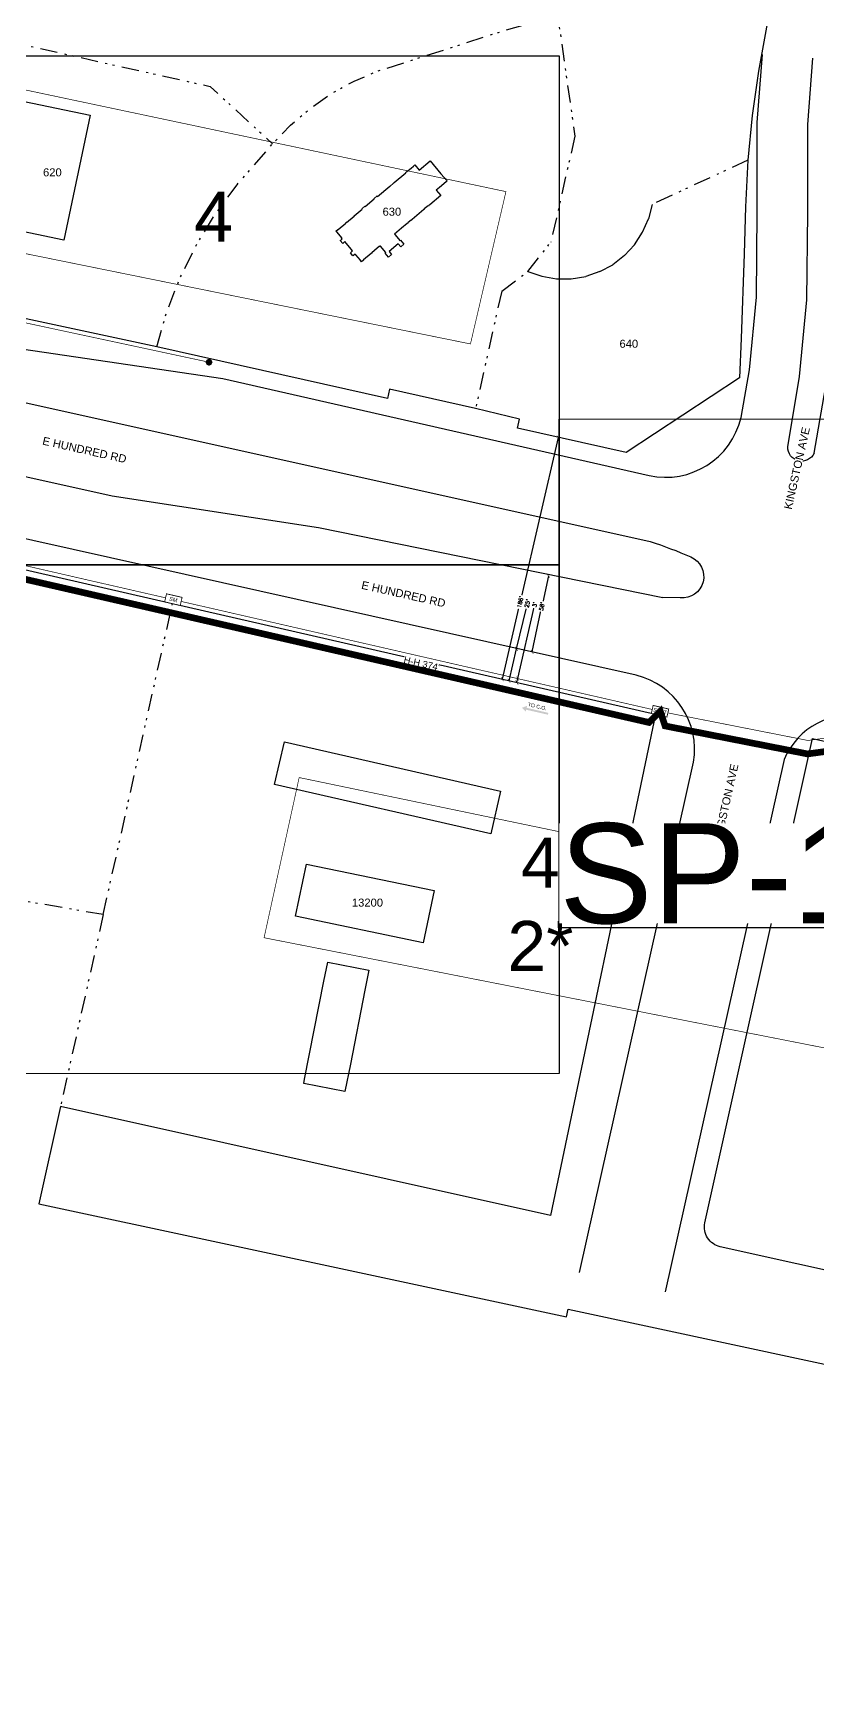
# Model space of a CAD drawing. Extents: x 11808739 to 11823423, y 3647988 to 3656247.
# Drawn here: x 11818677 to 11819265, y 3650832 to 3652067 of the extents above; entities that cross this region are included whole.
import ezdxf
from ezdxf.enums import TextEntityAlignment as Align
from ezdxf.lldxf.tags import DXFTag

# ---------------------------------------------------------------- set-up
doc = ezdxf.new("R2010")
doc.units = 0
doc.header["$MEASUREMENT"] = 0
doc.header["$XCLIPFRAME"] = 2
doc.set_wipeout_variables(frame=1)
doc.linetypes.add('PROPERTY', pattern=[31.302502, 12.967109, -5.580706, 1.571985, -4.030017, 1.571985, -5.5807])
doc.layers.get('DefPoints').update_dxf_attribs({"color": 1, "lineweight": 0})
doc.layers.add('1X4 Terminal Boundary', color=7, linetype='Continuous', lineweight=20, true_color=0x00853c)
for name, color, linetype in [('48 FOC', 30, '48'), ('ADDRESSES', 252, 'Continuous'), ('E_BUILDING', 8, 'Continuous'), ('E_CURB', 8, 'EOP'), ('E_ROW', 8, 'ROW'), ('P_CONDUIT', 1, 'CONDUIT'), ('PROPOSED_DIREC_BORE', 7, 'DIRECTBORE'), ('Road Names', 7, 'Continuous'), ('ROAD_DIMENSIONS', 7, 'Continuous'), ('TO C.O.', 7, 'Continuous'), ('VICINITY FOC', 104, 'Continuous')]:
    doc.layers.add(name, color=color, linetype=linetype)
doc.layers.add('E_PROPERTY LINE', color=8, linetype='PROPERTY', transparency=0.3)
doc.layers.add('EXISTING TELCO HANDHOLE', color=7, linetype='Continuous', true_color=0xcc5500)
doc.layers.add('NEW FIBER LOOP', color=7, linetype='Continuous', true_color=0x538135)
for name, color, linetype, lineweight in [('FLOWERPOTS', 30, 'Continuous', 18), ('PROP_HH', 104, 'Continuous', 0), ('VIEWPORT', 250, 'Continuous', 25), ('VIEWPORT - CALLOUTS', 1, 'Continuous', 0)]:
    doc.layers.add(name, color=color, linetype=linetype, lineweight=lineweight)
doc.layers.add('PORTGROUPINGS_1', color=1, linetype='Continuous', plot=False)
doc.styles.add('Arial', font='arial.ttf')
doc.styles.add('LOOP', font='arial.ttf')
doc.styles.add('ROMANS', font='romans.shx')
doc.styles.get("Standard").update_dxf_attribs({"font": 'arial.ttf'})
doc.styles.add('StyleArial', font='arial.ttf')
tags = doc.linetypes.add('48', pattern='A,0.718375,-0.132013,["48 CT",Standard,S=0.09234,R=0,X=0,Y=-0.045241],-0.527056,0.533798', length=1.911242).pattern_tags.tags
tags[6] = DXFTag(74, 10)
tags = doc.linetypes.add('CONDUIT', pattern='A,5.441269,-1.056917,["C",Arial,S=0.56119,R=0,X=0,Y=-0.280595],-1.62838', length=8.126566).pattern_tags.tags
tags[6] = DXFTag(74, 10)
doc.linetypes.add('DIRECTBORE', pattern='A,0.4,-0.16,["DB",Standard,S=0.12,R=0,X=0,Y=-0.06],-0.36', length=0.92)
tags = doc.linetypes.add('EOP', pattern='A,49.990109,-1.776071,["EOP",Arial,S=2.99974,R=0.081355,X=0,Y=-1.426368],-10.416452', length=62.182632).pattern_tags.tags
tags[6] = DXFTag(74, 10)
tags = doc.linetypes.add('ROW', pattern='A,25.130993,-3.694477,["R/W",Arial,S=5.36622,R=0,X=0,Y=-2.68311],-18.632906', length=47.458376).pattern_tags.tags
tags[6] = DXFTag(74, 10)
doc.dimstyles.new('DIM', dxfattribs={"dimscale": 0.025, "dimtxt": 3, "dimasz": 2.5, "dimexe": 0, "dimexo": 2.5, "dimgap": 0.306, "dimtad": 0, "dimdec": 0, "dimzin": 0, "dimdsep": 46, "dimtxsty": 'ROMANS', "dimblk": 'ARCHTICK', "dimcen": 0.09, "dimclrd": 256, "dimadec": 0, "dimazin": 0, "dimtfac": 1, "dimtdec": 0, "dimtofl": 0, "dimtmove": 0, "dimatfit": 3, "dimldrblk": 'ARCHTICK', "dimfxl": 1, "dimtfill": 1, "dimtolj": 1, "dimtzin": 0, "dimlwd": -1, "dimarcsym": 0})
picture_1 = doc.add_image_def('image1.png', size_in_pixel=(1270, 827))

# ---------------------------------------------------------------- blocks, each defined once
blk = doc.blocks.new('*U375')
at = {"color": 0, "linetype": 'ByBlock', "lineweight": -2}
blk.add_wipeout([(-6, 3.1), (-6, -3.1), (6, -3.1), (6, 3.1)], dxfattribs=at).dxf.layer = 'PROP_HH'
at = {"layer": 'PROP_HH', "color": 0, "linetype": 'ByBlock', "lineweight": -2, "const_width": 0.63}
blk.add_lwpolyline([(-6, 3.1), (6, 3.1), (6, -3.1), (-6, -3.1)], close=True, dxfattribs=at)
at = {"color": 0, "insert": (0, 0), "char_height": 3, "attachment_point": 5}
blk.add_mtext('SPLT', dxfattribs=at)
blk = doc.blocks.new('*U58')
at = {"true_color": 0xa020f0}
h = blk.add_hatch(color=200, dxfattribs=at)
h.dxf.hatch_style = 1
h.paths.add_polyline_path([(2.6, 0), (1.8, 1.8), (0, 2.6), (-1.8, 1.8), (-2.6, 0), (-1.8, -1.8), (0, -2.6), (1.8, -1.8)])
at = {"color": 18, "true_color": 0x000000, "const_width": 0.1}
blk.add_lwpolyline([(2.6, 0), (1.8, 1.8), (0, 2.6), (-1.8, 1.8), (-2.6, 0), (-1.8, -1.8), (0, -2.6), (1.8, -1.8)], close=True, dxfattribs=at)
blk = doc.blocks.new('*U374')
at = {"color": 0, "linetype": 'ByBlock', "lineweight": -2}
blk.add_wipeout([(-6, 3.1), (-6, -3.1), (6, -3.1), (6, 3.1)], dxfattribs=at).dxf.layer = 'PROP_HH'
at = {"layer": 'EXISTING TELCO HANDHOLE', "color": 0, "linetype": 'ByBlock', "lineweight": -2}
blk.add_line((0, 0), (0, 0), dxfattribs=at)
at = {"layer": 'PROP_HH', "color": 0, "linetype": 'ByBlock', "lineweight": -2, "const_width": 0.63}
blk.add_lwpolyline([(-6, 3.1), (6, 3.1), (6, -3.1), (-6, -3.1)], close=True, dxfattribs=at)
at = {"color": 0, "insert": (0, 0), "char_height": 3, "attachment_point": 5}
blk.add_mtext('SM', dxfattribs=at)
at = {"flags": 1}
blk.add_attdef('HH_TYPE', (-16, -9.7), '', height=5, dxfattribs=at)
blk = doc.blocks.new('*U54')
at = {"color": 4}
blk.add_wipeout([(0, 0), (0, 0.2), (0, 0.3), (-0.1, 0.5), (-0.1, 0.7), (-0.2, 0.8), (-0.3, 1), (-0.4, 1.1), (-0.5, 1.3), (-0.6, 1.4), (-0.7, 1.5), (-0.8, 1.6), (-1, 1.7), (-1.1, 1.8), (-1.3, 1.9), (-1.5, 1.9), (-1.6, 2), (-1.8, 2), (-2, 2), (-2.2, 2), (-2.3, 2), (-2.5, 1.9), (-2.7, 1.9), (-2.8, 1.8), (-3, 1.7), (-3.1, 1.6), (-3.3, 1.5), (-3.4, 1.4), (-3.5, 1.3), (-3.6, 1.1), (-3.7, 1), (-3.8, 0.8), (-3.9, 0.7), (-3.9, 0.5), (-4, 0.3), (-4, 0.2), (-4, 0), (-4, -0.2), (-4, -0.3), (-3.9, -0.5), (-3.9, -0.7), (-3.8, -0.8), (-3.7, -1), (-3.6, -1.1), (-3.5, -1.3), (-3.4, -1.4), (-3.3, -1.5), (-3.1, -1.6), (-3, -1.7), (-2.8, -1.8), (-2.7, -1.9), (-2.5, -1.9), (-2.3, -2), (-2.2, -2), (-2, -2), (-1.8, -2), (-1.6, -2), (-1.5, -1.9), (-1.3, -1.9), (-1.1, -1.8), (-1, -1.7), (-0.8, -1.6), (-0.7, -1.5), (-0.6, -1.4), (-0.5, -1.3), (-0.4, -1.1), (-0.3, -1), (-0.2, -0.8), (-0.1, -0.7), (-0.1, -0.5), (0, -0.3), (0, -0.2)], dxfattribs=at).dxf.layer = 'NEW FIBER LOOP'
at = {"layer": 'NEW FIBER LOOP', "color": 4, "linetype": 'Continuous', "const_width": 0.12, "flags": 128}
blk.add_lwpolyline([(-4, 0, 1), (0, 0, 1)], format="xyb", close=True, dxfattribs=at)
at = {"color": 4}
blk.add_wipeout([(4, 0), (4, 0.2), (4, 0.3), (3.9, 0.5), (3.9, 0.7), (3.8, 0.8), (3.7, 1), (3.6, 1.1), (3.5, 1.3), (3.4, 1.4), (3.3, 1.5), (3.1, 1.6), (3, 1.7), (2.8, 1.8), (2.7, 1.9), (2.5, 1.9), (2.3, 2), (2.2, 2), (2, 2), (1.8, 2), (1.7, 2), (1.5, 1.9), (1.3, 1.9), (1.2, 1.8), (1, 1.7), (0.9, 1.6), (0.7, 1.5), (0.6, 1.4), (0.5, 1.3), (0.4, 1.1), (0.3, 1), (0.2, 0.8), (0.1, 0.7), (0.1, 0.5), (0, 0.3), (0, 0.2), (0, 0), (0, -0.2), (0, -0.3), (0.1, -0.5), (0.1, -0.7), (0.2, -0.8), (0.3, -1), (0.4, -1.1), (0.5, -1.3), (0.6, -1.4), (0.7, -1.5), (0.9, -1.6), (1, -1.7), (1.2, -1.8), (1.3, -1.9), (1.5, -1.9), (1.7, -2), (1.8, -2), (2, -2), (2.2, -2), (2.3, -2), (2.5, -1.9), (2.7, -1.9), (2.8, -1.8), (3, -1.7), (3.1, -1.6), (3.3, -1.5), (3.4, -1.4), (3.5, -1.3), (3.6, -1.1), (3.7, -1), (3.8, -0.8), (3.9, -0.7), (3.9, -0.5), (4, -0.3), (4, -0.2)], dxfattribs=at).dxf.layer = 'NEW FIBER LOOP'
at = {"layer": 'NEW FIBER LOOP', "color": 4, "linetype": 'Continuous', "const_width": 0.12, "flags": 128}
blk.add_lwpolyline([(0, 0, 1), (4, 0, 1)], format="xyb", close=True, dxfattribs=at)
at = {"layer": 'NEW FIBER LOOP', "color": 4, "style": 'LOOP', "flags": 4}
blk.add_attdef('SLACK', text='', height=1.8, dxfattribs=at).set_placement((-2, 0), align=Align.MIDDLE_CENTER)
blk = doc.blocks.new('*U69')
at = {"layer": 'TO C.O.', "linetype": 'ByBlock', "lineweight": -2}
h = blk.add_hatch(color=0, dxfattribs=at)
h.dxf.hatch_style = 1
h.paths.add_polyline_path([(16.7, 2.2), (20.1, 0), (16.7, -2.3), (16.7, -0.8), (0, -0.7), (0, 0.7), (16.7, 0.7)])
at = {"layer": 'TO C.O.', "color": 0, "linetype": 'ByBlock', "lineweight": -2}
blk.add_attdef('MKRPOLE', text='', height=2.75, rotation=179.9854, dxfattribs=at).set_placement((9.1, -2.2), align=Align.CENTER)
blk = doc.blocks.new('_ARCHTICK')
at = {"color": 0, "linetype": 'ByBlock', "const_width": 0.15}
blk.add_lwpolyline([(-0.5, -0.5), (0.5, 0.5)], dxfattribs=at)
blk = doc.blocks.new('*D138')
at = {"layer": 'DefPoints', "color": 0, "ltscale": 0.01, "transparency": 16777216}
for p in [(11819063.4, 3651659.8), (11819063.6, 3651659.8), (11819051.1, 3651602.8)]:
    blk.add_point(p, dxfattribs=at)
at = {"layer": 'ROAD_DIMENSIONS', "ltscale": 0.01, "transparency": 16777216}
for p, q in [((11819063.6, 3651659.8), (11819059.4, 3651640.2)), ((11819051.4, 3651602.8), (11819058, 3651633.6))]:
    blk.add_line(p, q, dxfattribs=at)
at = {"layer": 'ROAD_DIMENSIONS', "ltscale": 0.01, "transparency": 16777216, "xscale": 2.500000006732392, "yscale": 2.500000006732392, "zscale": 2.500000006732392}
for p, rotation in [((11819063.6, 3651659.8), 77.86040301218942), ((11819051.4, 3651602.8), 257.8604030121895)]:
    blk.add_blockref('_ARCHTICK', p, dxfattribs=dict(at, rotation=rotation))
at = {"layer": 'ROAD_DIMENSIONS', "color": 0, "ltscale": 0.01, "transparency": 16777216, "insert": (11819058.7, 3651636.9), "char_height": 3, "attachment_point": 5, "rotation": 77.8604, "style": 'ROMANS', "bg_fill": 3, "box_fill_scale": 1.25, "bg_fill_color": 256, "bg_fill_true_color": 13158600, "bg_fill_transparency": 0}
blk.add_mtext("\\A1;58'", dxfattribs=at)
blk = doc.blocks.new('*D139')
at = {"layer": 'DefPoints', "color": 0, "ltscale": 0.01, "transparency": 16777216}
for p in [(11819070.9, 3651763.5), (11819083.9, 3651760.5), (11819042.1, 3651579.3)]:
    blk.add_point(p, dxfattribs=at)
at = {"layer": 'ROAD_DIMENSIONS', "ltscale": 0.01, "transparency": 16777216}
for p, q in [((11819070.9, 3651763.5), (11819043.5, 3651644.7)), ((11819029.1, 3651582.3), (11819041.4, 3651635.7))]:
    blk.add_line(p, q, dxfattribs=at)
at = {"layer": 'ROAD_DIMENSIONS', "ltscale": 0.01, "transparency": 16777216, "xscale": 2.500000006732392, "yscale": 2.500000006732392, "zscale": 2.500000006732392}
for p, rotation in [((11819070.9, 3651763.5), 77.03250851507136), ((11819029.1, 3651582.3), 257.0325085150714)]:
    blk.add_blockref('_ARCHTICK', p, dxfattribs=dict(at, rotation=rotation))
at = {"layer": 'ROAD_DIMENSIONS', "color": 0, "ltscale": 0.01, "transparency": 16777216, "insert": (11819042.5, 3651640.2), "char_height": 3, "attachment_point": 5, "rotation": 77.0325, "style": 'ROMANS', "bg_fill": 3, "box_fill_scale": 1.25, "bg_fill_color": 256, "bg_fill_true_color": 13158600, "bg_fill_transparency": 0}
blk.add_mtext("\\A1;186'", dxfattribs=at)
blk = doc.blocks.new('*D140')
at = {"layer": 'DefPoints', "color": 0, "ltscale": 0.01, "transparency": 16777216}
for p in [(11819040.3, 3651605), (11819034.1, 3651581.2), (11819034.6, 3651581.1)]:
    blk.add_point(p, dxfattribs=at)
at = {"layer": 'ROAD_DIMENSIONS', "ltscale": 0.01, "transparency": 16777216}
for p, q in [((11819039.8, 3651605.1), (11819047.1, 3651635.8)), ((11819034.1, 3651581.2), (11819039.8, 3651605.1))]:
    blk.add_line(p, q, dxfattribs=at)
at = {"layer": 'ROAD_DIMENSIONS', "ltscale": 0.01, "transparency": 16777216, "xscale": 2.500000006732392, "yscale": 2.500000006732392, "zscale": 2.500000006732392}
for p, rotation in [((11819039.8, 3651605.1), 76.57199326210812), ((11819034.1, 3651581.2), 256.5719932621081)]:
    blk.add_blockref('_ARCHTICK', p, dxfattribs=dict(at, rotation=rotation))
at = {"layer": 'ROAD_DIMENSIONS', "color": 0, "ltscale": 0.01, "transparency": 16777216, "insert": (11819047.9, 3651639.1), "char_height": 3, "attachment_point": 5, "rotation": 76.572, "style": 'ROMANS', "bg_fill": 3, "box_fill_scale": 1.25, "bg_fill_color": 256, "bg_fill_true_color": 13158600, "bg_fill_transparency": 0}
blk.add_mtext("\\A1;25'", dxfattribs=at)
blk = doc.blocks.new('*D141')
at = {"layer": 'DefPoints', "color": 0, "ltscale": 0.01, "transparency": 16777216}
for p in [(11819040.6, 3651582.8), (11819040.6, 3651582.8), (11819040, 3651579.8)]:
    blk.add_point(p, dxfattribs=at)
at = {"layer": 'ROAD_DIMENSIONS', "ltscale": 0.01, "transparency": 16777216}
for p, q in [((11819040.6, 3651582.8), (11819052.9, 3651636.3)), ((11819040, 3651579.8), (11819040.6, 3651582.8))]:
    blk.add_line(p, q, dxfattribs=at)
at = {"layer": 'ROAD_DIMENSIONS', "ltscale": 0.01, "transparency": 16777216, "xscale": 2.500000006732392, "yscale": 2.500000006732392, "zscale": 2.500000006732392}
for p, rotation in [((11819040, 3651579.8), 257.071712923756), ((11819040.6, 3651582.8), 77.07171292375602)]:
    blk.add_blockref('_ARCHTICK', p, dxfattribs=dict(at, rotation=rotation))
at = {"layer": 'ROAD_DIMENSIONS', "color": 0, "ltscale": 0.01, "transparency": 16777216, "insert": (11819053.4, 3651638.2), "char_height": 3, "attachment_point": 5, "rotation": 77.0717, "style": 'ROMANS', "bg_fill": 3, "box_fill_scale": 1.25, "bg_fill_color": 256, "bg_fill_true_color": 13158600, "bg_fill_transparency": 0}
blk.add_mtext("\\A1;3'", dxfattribs=at)

msp = doc.modelspace()

# ---------------------------------------------------------------- linework, layer by layer
at = {"layer": '48 FOC', "ltscale": 25}
msp.add_lwpolyline([(11818474.5, 3651702.5, 0.5, 0.5, 0), (11818780.2, 3651632.3, 0.5, 0.5, 0), (11819139, 3651549.9, 0.5, 0.5, 0), (11819147.5, 3651558.2, 0.5, 0.5, 0), (11819151.1, 3651547.3, 0.5, 0.5, 0), (11819257.9, 3651526.3, 0.5, 0.5, 0), (11819304.6, 3651532.7, 0.5, 0.5, 0), (11819449.3, 3651502.3, 0.5, 0.5, 0), (11819669.8, 3651453.4, 0.5, 0.5, 0), (11819716.6, 3651433.8, 0.5, 0.5, 0), (11819820.7, 3651406.2, 0.5, 0.5, 0), (11819829.9, 3651414, 0, 0, 0)], format="xyseb", dxfattribs=at)
at = {"layer": 'E_BUILDING', "flags": 128}
for points in [[(11818700.5, 3651911.4), (11818644.1, 3651923.3), (11818663.7, 3652016.9), (11818720.2, 3652005.1), (11818700.5, 3651911.4)], [(11818975, 3651971.1), (11818983.1, 3651961.3), (11818987.7, 3651955.9), (11818987, 3651955.3), (11818981.9, 3651951.1), (11818979.5, 3651949.1), (11818982.9, 3651944.9), (11818974.8, 3651938.1), (11818974, 3651937.5), (11818973.7, 3651937.1), (11818973.5, 3651937.3), (11818970.6, 3651934.9), (11818970.7, 3651934.7), (11818970.6, 3651934.6), (11818970.3, 3651934.4), (11818961.4, 3651926.9), (11818961, 3651926.6), (11818960.9, 3651926.7), (11818958.2, 3651924.4), (11818958.2, 3651924.3), (11818957.8, 3651924), (11818953.6, 3651920.4), (11818948.3, 3651916), (11818948.4, 3651915.8), (11818952.4, 3651911.1), (11818952.8, 3651911.4), (11818955.3, 3651908.4), (11818953, 3651906.5), (11818951.1, 3651908.8), (11818951, 3651908.8), (11818944.2, 3651903.1), (11818946.1, 3651900.7), (11818943.8, 3651898.8), (11818941.3, 3651901.8), (11818941.8, 3651902.2), (11818937.8, 3651906.9), (11818937.6, 3651907.1), (11818937.1, 3651906.7), (11818937, 3651906.9), (11818933.2, 3651903.7), (11818931.2, 3651902.1), (11818931.4, 3651901.9), (11818930.8, 3651901.4), (11818930.7, 3651901.6), (11818924.9, 3651896.8), (11818925, 3651896.6), (11818923.5, 3651895.3), (11818922.7, 3651896.3), (11818922.8, 3651896.4), (11818919.3, 3651900.6), (11818919.2, 3651900.5), (11818918.7, 3651901.1), (11818917.6, 3651900.1), (11818917.1, 3651899.8), (11818915.2, 3651902.1), (11818916.9, 3651903.4), (11818915.8, 3651904.8), (11818912.3, 3651909), (11818911.1, 3651910.4), (11818909.5, 3651909), (11818907.5, 3651911.3), (11818908, 3651911.6), (11818909.1, 3651912.6), (11818908.6, 3651913.2), (11818908.8, 3651913.3), (11818905.2, 3651917.5), (11818905.1, 3651917.4), (11818904.3, 3651918.3), (11818905.9, 3651919.6), (11818906, 3651919.5), (11818911.8, 3651924.3), (11818911.6, 3651924.4), (11818912.2, 3651924.9), (11818912.3, 3651924.7), (11818918.1, 3651929.5), (11818918, 3651929.7), (11818924, 3651934.7), (11818923.7, 3651935.1), (11818926, 3651937), (11818926.2, 3651936.8), (11818926.3, 3651936.8), (11818933.1, 3651942.5), (11818933.1, 3651942.6), (11818932.9, 3651942.8), (11818935.2, 3651944.7), (11818935.5, 3651944.3), (11818944.7, 3651951.9), (11818944.7, 3651951.8), (11818947.6, 3651954.2), (11818947.4, 3651954.3), (11818947.9, 3651954.7), (11818956.7, 3651962), (11818956.6, 3651962.1), (11818957.6, 3651963), (11818960.7, 3651965.5), (11818962.6, 3651967.1), (11818963.5, 3651968), (11818964.6, 3651966.7), (11818965.8, 3651965.2), (11818966.7, 3651964.1), (11818975, 3651971.1)], [(11819020.4, 3651466.5), (11818858.4, 3651503.5), (11818865.7, 3651535.4), (11819027.6, 3651498.5), (11819020.4, 3651466.5)], [(11818969.8, 3651384.7), (11818874.1, 3651404.6), (11818882.2, 3651443.7), (11818978, 3651423.8), (11818969.8, 3651384.7)], [(11818926.1, 3651349.1), (11818915.2, 3651293.8), (11818911.1, 3651273.1), (11818880.3, 3651279.2), (11818880.9, 3651282.4), (11818895.4, 3651355.9), (11818898.2, 3651370.3), (11818929, 3651364.2), (11818926.1, 3651349.1)]]:
    msp.add_lwpolyline(points, close=True, dxfattribs=at)
at = {"layer": 'E_CURB', "transparency": 33554559, "flags": 128}
for points in [[(11817592.1, 3652066.4), (11818132.2, 3651945.9), (11818637.9, 3651834.4), (11818819.5, 3651807.7), (11819139.1, 3651735.1, 0.410615), (11819208, 3651778.5), (11819214.4, 3651814.3), (11819219.5, 3651868.7), (11819220.2, 3651932.6), (11819220.2, 3651999.8), (11819224.1, 3652050.7)], [(11819086.9, 3651137.5), (11819172.5, 3651520.2, 0.390549), (11819129.5, 3651585.3), (11818537.1, 3651717.5), (11818338.2, 3651772.1), (11818098.3, 3651826.5), (11817563.1, 3651945.7), (11817137.1, 3652041, 0.425543), (11817083, 3652005.2), (11817082.8, 3652003.9), (11817036.8, 3651810), (11816979.7, 3651557.9), (11816948.4, 3651416.5), (11816923.2, 3651313.2), (11816911.8, 3651249.1), (11816905.7, 3651195.3), (11816904.3, 3651136.8), (11816909.5, 3651080.2), (11816925.4, 3651013.3), (11816945, 3650945.9)], [(11819262.9, 3651751.7, -0.799072), (11819243, 3651756.5), (11819251.9, 3651809.3), (11819257.3, 3651866.7), (11819258, 3651932.3), (11819258, 3651998.3), (11819261.8, 3652047.9)], [(11819139.9, 3651685.6, -0.026036), (11819170.3, 3651674, -0.863496), (11819162.4, 3651643.4), (11819149.5, 3651643.6)], [(11820706.5, 3648836.8), (11820791.5, 3649139.9), (11820812.3, 3649221.9), (11820820.7, 3649281.6), (11820823.9, 3649322.3), (11820831.2, 3649413.5), (11820826.9, 3649505.6), (11820819.3, 3649572.1), (11820805.7, 3649633.5), (11820788.5, 3649696), (11820765.6, 3649765.6), (11820741.3, 3649822.1), (11820714.4, 3649880.6), (11820679.1, 3649957.1), (11820660.5, 3649999.3), (11820654.2, 3650013.6), (11820635.6, 3650057), (11820619.6, 3650109.1), (11820610.4, 3650142.2), (11820593.6, 3650232.9), (11820585.8, 3650368), (11820579.7, 3650510.8), (11820571.7, 3650722.3), (11820560.1, 3650891.6), (11820546.6, 3650960.4), (11820520.5, 3651030.8), (11820480.8, 3651105.2), (11820431.4, 3651174.4), (11820379.4, 3651230.5, 0.067146), (11820276, 3651301.6, 0.03957), (11820062, 3651378.4), (11819909.5, 3651418.4), (11819301.2, 3651554.7, 0.354648), (11819240.4, 3651522.2), (11819151.1, 3651123.1)]]:
    msp.add_lwpolyline(points, format="xyb", dxfattribs=at)
for points in [[(11819262.9, 3651751.7), (11819272.4, 3651806.5), (11819278, 3651865.7), (11819278.7, 3651932.2), (11819278.7, 3651997.6), (11819282.4, 3652046.4)], [(11818124.4, 3651911.2), (11819139.9, 3651685.6)], [(11818105.7, 3651859.9), (11818736.7, 3651719.7), (11818891.2, 3651696.1), (11819149.5, 3651643.6)]]:
    msp.add_lwpolyline(points, dxfattribs=at)
at = {"layer": 'E_PROPERTY LINE', "transparency": 33554610, "flags": 128}
for points in [[(11818751.8, 3652570.9), (11818638.8, 3652065), (11818810.2, 3652026.7), (11818856.9, 3651983.7)], [(11818770, 3651831.5), (11818777.6, 3651857.8), (11818787.5, 3651883.3), (11818799.7, 3651907.8), (11818814, 3651931.1), (11818830.3, 3651953.1), (11818856.9, 3651983.7), (11818870.3, 3651997.7), (11818885.1, 3652010.3), (11818901, 3652021.4), (11818918, 3652030.8), (11818935.9, 3652038.4), (11818954.4, 3652044.2), (11819026.1, 3652067.3), (11819048.3, 3652073.8), (11819070.4, 3652081), (11819083.5, 3651989.4)], [(11819083.5, 3651989.4), (11819065.4, 3651910)], [(11819213.1, 3651971.5), (11819141.4, 3651938.3)], [(11819134.2, 3651917.4), (11819138.7, 3651927.6)], [(11819141.4, 3651938.3), (11819138.7, 3651927.6)], [(11819128.2, 3651908.1), (11819134.2, 3651917.4)], [(11819048.2, 3651888), (11819065.4, 3651910)], [(11819120.7, 3651899.9), (11819128.2, 3651908.1)], [(11819102.1, 3651887.9), (11819111.9, 3651893.1)], [(11819120.7, 3651899.9), (11819111.9, 3651893.1)], [(11819028.6, 3651873.3), (11819048.2, 3651888)], [(11819048.2, 3651888), (11819058.7, 3651884.4)], [(11819058.7, 3651884.4), (11819069.6, 3651882.5)], [(11819069.6, 3651882.5), (11819080.7, 3651882.5)], [(11819080.7, 3651882.5), (11819091.6, 3651884.3)], [(11819102.1, 3651887.9), (11819091.6, 3651884.3)], [(11819028.6, 3651873.3), (11819009.1, 3651785.4)], [(11818729.9, 3651405.8), (11818781.8, 3651639.1)], [(11818729.9, 3651405.8), (11818553.5, 3651436.2)], [(11818729.9, 3651405.8), (11818697.9, 3651261.9)]]:
    msp.add_lwpolyline(points, dxfattribs=at)
at = {"layer": 'E_ROW', "ltscale": 0.75, "flags": 128}
for points in [[(11817830.6, 3652961.4), (11817859, 3652945.3), (11817904.5, 3652922), (11817951, 3652900.7), (11817979.3, 3652888.9), (11818047.8, 3652861.7), (11818140.8, 3652824.8), (11818234.8, 3652788.1), (11818300.3, 3652762.6), (11818304.4, 3652760.5), (11818308.1, 3652757.8), (11818311.4, 3652754.6), (11818314.1, 3652751), (11818315.7, 3652747.6), (11818316.6, 3652743.9), (11818317, 3652740.2), (11818316.7, 3652736.4), (11818313.2, 3652719.3), (11818291.8, 3652602.5), (11818269.6, 3652481.3), (11818267.9, 3652478.1), (11818265.6, 3652475.2), (11818262.9, 3652472.8), (11818259.8, 3652470.9), (11818256.4, 3652469.6), (11818252.8, 3652468.9), (11818249.1, 3652468.8), (11818245.5, 3652469.3), (11818242.1, 3652470.5), (11818126.1, 3652512.7), (11818077, 3652530.6), (11818033.8, 3652547.8), (11817925, 3652590.9), (11817889.5, 3652605), (11817854.6, 3652620.5), (11817820.3, 3652637.3), (11817801.6, 3652647.8), (11817783.9, 3652659.9), (11817758.9, 3652679.1), (11817707, 3652722.6), (11817685.1, 3652740.9), (11817647.2, 3652774.1), (11817610.3, 3652808.5), (11817595.5, 3652821.9), (11817591.1, 3652824.7), (11817583.6, 3652828.9), (11817575.4, 3652831.8), (11817566.9, 3652833.2), (11817558.3, 3652833.2), (11817549.8, 3652831.6), (11817541.6, 3652828.7), (11817534.6, 3652824.6), (11817528.4, 3652819.5), (11817523, 3652813.5), (11817518.6, 3652806.7), (11817515.4, 3652799.3), (11817513.3, 3652791.5), (11817512.5, 3652783.4), (11817513, 3652775.4), (11817514.7, 3652767.5), (11817517.7, 3652759.9), (11817521.8, 3652753), (11817526.9, 3652746.8), (11817532.9, 3652741.5), (11817539.7, 3652737.3), (11817547.2, 3652734.2), (11817555, 3652732.3), (11817563, 3652731.8), (11817571, 3652732.5), (11817578.8, 3652734.5), (11817586.1, 3652737.8), (11817591.5, 3652739.2), (11817597, 3652739.8), (11817602.6, 3652739.5), (11817608.1, 3652738.4), (11817613.3, 3652736.4), (11817618.1, 3652733.7), (11817622.5, 3652730.2), (11817633.5, 3652720.4), (11817652.5, 3652703.9), (11817735.6, 3652633.6), (11817760.2, 3652615.2), (11817786.2, 3652598.9), (11817813.5, 3652584.8), (11817858.6, 3652563.9), (11817904.6, 3652545.1), (11818018.3, 3652500.1), (11818059.3, 3652483.8), (11818220.5, 3652425.9), (11818246.5, 3652418.3), (11818248.9, 3652417.2), (11818251, 3652415.6), (11818252.9, 3652413.8), (11818254.4, 3652411.6), (11818255.5, 3652409.2), (11818256.1, 3652406.6), (11818246.4, 3652352.4), (11818295.6, 3652343.8), (11818312.1, 3652435), (11818328.4, 3652525.1), (11818340.6, 3652592.1), (11818344.8, 3652615.3), (11818358.2, 3652689.1), (11818360.3, 3652699.3), (11818363.8, 3652708.9), (11818366.7, 3652711.9), (11818370, 3652714.4), (11818373.6, 3652716.4), (11818377.4, 3652717.9), (11818381.5, 3652718.9), (11818386.8, 3652720.1), (11818404.7, 3652720.1), (11818410.7, 3652719.3), (11818471.8, 3652695.4), (11818523.1, 3652674.3), (11818751.8, 3652570.9), (11818981.1, 3652474.3), (11819221.9, 3652372.8), (11819222.6, 3652364.7), (11819224.7, 3652356.8), (11819228, 3652349.4), (11819232.5, 3652342.6), (11819238, 3652336.6), (11819244.4, 3652331.6), (11819251.6, 3652327.7), (11819259.3, 3652325), (11819267.3, 3652323.6), (11819275.4, 3652323.5), (11819283.5, 3652324.8), (11819291.2, 3652327.3), (11819298.4, 3652331), (11819308, 3652311.4), (11819289.7, 3652276.5), (11819273.6, 3652240.6), (11819259.7, 3652203.8), (11819248.1, 3652166.2), (11819238.8, 3652127.9), (11819227, 3652071.3), (11819221.1, 3652038.2), (11819216.4, 3652005), (11819213.1, 3651971.5), (11819211.3, 3651936.4), (11819210.4, 3651901.2), (11819208, 3651837.8), (11819206.9, 3651808.3), (11819122, 3651752.4), (11819040.5, 3651770.5), (11819042, 3651777.4), (11819009.1, 3651785.4), (11818944.5, 3651799.8), (11818943, 3651792.9), (11818770, 3651831.5), (11818595, 3651869), (11818447.5, 3651901.9), (11818443.4, 3651883.5), (11818365, 3651901.3), (11818211.7, 3651936.1), (11818127.7, 3651954.6), (11817892.1, 3652007), (11817699.8, 3652050), (11817562.1, 3652080.6), (11817348.4, 3652129.6), (11817120, 3652177.5), (11817210.7, 3652577.1), (11817332.7, 3653121.4), (11817467.7, 3653092.6), (11817688, 3653045.4), (11817726.3, 3653037.3), (11817742.1, 3653022.9), (11817758.8, 3653009.7), (11817776.4, 3652997.6), (11817803, 3652978.8)], [(11817972.3, 3651837.7), (11818171.1, 3651794.1), (11818167.9, 3651780), (11818781.8, 3651639.1), (11819143.8, 3651556), (11819065.1, 3651180.2), (11818697.9, 3651261.9), (11818681.7, 3651189.1), (11819077.2, 3651104.2), (11819078.5, 3651110.1), (11819685, 3650979.7), (11819719, 3650944.7), (11819603.3, 3650481.9), (11819594.8, 3650447.8), (11819593.6, 3650442.9), (11819591.6, 3650438.2), (11819588.8, 3650434), (11819585.3, 3650430.3), (11819581.2, 3650427.2), (11819576.7, 3650424.9), (11819571.9, 3650423.3), (11819566.8, 3650422.6), (11819561.7, 3650422.8), (11819556.8, 3650423.9), (11819521.4, 3650431), (11819485.7, 3650435.7), (11819449.7, 3650438), (11819413.7, 3650437.9), (11819377.8, 3650435.3), (11819339.5, 3650430), (11819260.8, 3650415.9), (11819140.9, 3650394.4), (11818893, 3650350.8), (11818772.7, 3650329.6), (11818721.5, 3650321.8), (11818670, 3650316.4), (11818618.3, 3650313.3), (11818584.3, 3650311.3), (11818557.3, 3650311.3), (11818528.9, 3650311.3), (11818485.6, 3650314.6), (11818449, 3650316.8), (11818385.7, 3650324.6), (11818336.6, 3650333.1), (11818286.4, 3650343.5), (11818236.6, 3650355.2), (11818228.3, 3650357.2), (11818168.1, 3650372.2), (11818108.4, 3650388.9), (11818081, 3650395.5), (11818053.1, 3650400.4), (11818025, 3650403.6), (11818004.3, 3650405.1), (11817971.1, 3650406), (11817938, 3650405), (11817904.9, 3650402.1), (11817872.1, 3650397.3), (11817839.6, 3650390.6), (11817807.6, 3650382), (11817788.4, 3650376), (11817711.4, 3650348.8), (11817612.6, 3650313.8), (11817556.4, 3650294.3), (11817528.8, 3650286.2), (11817500.6, 3650280.6), (11817471.5, 3650277.5), (11817442.3, 3650276.9), (11817413.1, 3650278.8), (11817384.2, 3650283.3), (11817355.8, 3650290.3), (11817346.9, 3650292.9), (11817265, 3650320.8), (11817177.5, 3650350.6), (11817088.9, 3650380.8), (11817018, 3650404.8), (11817011.9, 3650408), (11817006.4, 3650412.1), (11817001.7, 3650417.2), (11816997.8, 3650422.9), (11816995, 3650429.2), (11816993.3, 3650435.9), (11816992.8, 3650442.8), (11816993.4, 3650449.6), (11817007.3, 3650499.7), (11817017.6, 3650534.7), (11817025.5, 3650570.3), (11817031, 3650606.4), (11817034, 3650642.8)], [(11819181, 3651174.7), (11819259.6, 3651528.9), (11819261.6, 3651537.9), (11819279.3, 3651534), (11819450.9, 3651495.9), (11819453.7, 3651508.5), (11819672, 3651460.1), (11819718.8, 3651440.5), (11819826.4, 3651412), (11819810.6, 3651323.8), (11819793.9, 3651225.3), (11819750.1, 3651054.4), (11819744.8, 3651052.8), (11819709.3, 3651042), (11819367, 3651118.1)]]:
    msp.add_lwpolyline(points, dxfattribs=at)
msp.add_lwpolyline([(11819367, 3651118.1), (11819192.4, 3651156.8, -0.414214), (11819181, 3651174.7)], format="xyb", dxfattribs=at)
at = {"layer": 'P_CONDUIT', "ltscale": 3, "const_width": 0.5, "flags": 128}
for points in [[(11818809.2, 3651820), (11818594.4, 3651866.1), (11818522.1, 3651882.2), (11818445.7, 3651879.9), (11818441.7, 3651880.8)], [(11818260.3, 3651772.6), (11818345.8, 3651748.7), (11818477, 3651712.1), (11818637.5, 3651675.3), (11818719.2, 3651656.5), (11818782.5, 3651642)], [(11819147.5, 3651558.2), (11819258.2, 3651536.4), (11819258.2, 3651536.4), (11819304.9, 3651542.8), (11819451.5, 3651512.1), (11819454.7, 3651511.4)]]:
    msp.add_lwpolyline(points, dxfattribs=at)
at = {"layer": 'P_CONDUIT', "ltscale": 3, "flags": 128}
msp.add_lwpolyline([(11818782.5, 3651642, 0.5, 0.5, 0), (11819147.3, 3651558.3, 0.5, 0.5, 0), (11819147.5, 3651558.2, 0, 0, 0)], format="xyseb", dxfattribs=at)
at = {"layer": 'VIEWPORT', "ltscale": 0.01}
msp.add_lwpolyline([(11819071.7, 3651777.4), (11819759.4, 3651777.5), (11819759.5, 3651396), (11819071.8, 3651395.9)], close=True, dxfattribs=at)

# ---------------------------------------------------------------- block references
at = {"layer": 'FLOWERPOTS', "xscale": 0.9999624720780225, "yscale": 0.9999624720780225, "zscale": 0.9999624720780225}
msp.add_blockref('*U58', (11818809.2, 3651820), dxfattribs=at)
at = {"layer": 'TO C.O.', "rotation": 167.0675842410913}
msp.add_blockref('*U69', (11819063.4, 3651556.4), dxfattribs=at).add_auto_attribs({'MKRPOLE': 'TO C.O.'})

# ---------------------------------------------------------------- texts
at = {"layer": 'PORTGROUPINGS_1', "char_height": 37.5, "attachment_point": 5}
for s, insert in [('4', (11818812.7, 3651929)), ('4\\P2*', (11819057.6, 3651413.6))]:
    msp.add_mtext(s, dxfattribs=dict(at, insert=insert))

# ---------------------------------------------------------------- pictures from other files: only their frames are drawn
at = {"layer": 'VICINITY FOC'}
image = msp.add_image(picture_1, insert=(11810740.9, 3647987.7), size_in_units=(12682.3, 8259.2), dxfattribs=at)
image.set_boundary_path([(-0.5, -0.5), (1269.5, -0.5), (1269.5, 826.5), (-0.5, 826.5), (-0.5, -0.5)])
image.dxf.flags = 255

# ---------------------------------------------------------------- next in the draw order: block references
at = {"layer": 'NEW FIBER LOOP', "color": 3}
ref = msp.add_blockref('*U54', (11819126.1, 3651552.9), dxfattribs=dict(at, rotation=347.0717129029781))
ref.add_attrib('SLACK', "15'", dxfattribs={"color": 4, "height": 1.8, "rotation": 347.0717, "style": 'LOOP'}).set_placement((11819124.2, 3651553.3), align=Align.MIDDLE_CENTER)
at = {"layer": 'PROP_HH', "xscale": 0.9986391288485396, "yscale": 0.9986391288485396, "zscale": 0.9986391288485396, "rotation": 347.071712903728}
msp.add_blockref('*U375', (11819147.3, 3651558.3), dxfattribs=at)

# ---------------------------------------------------------------- next in the draw order: texts
at = {"layer": 'ADDRESSES', "char_height": 6, "attachment_point": 5, "bg_fill": 3, "box_fill_scale": 1, "bg_fill_color": 256, "bg_fill_transparency": 0}
for s, insert, rotation in [('620', (11818691.8, 3651962.3), 360), ('630', (11818946.3, 3651932.8), 0), ('640', (11819123.9, 3651833.8), 0), ('13200', (11818928, 3651414.8), 0)]:
    msp.add_mtext(s, dxfattribs=dict(at, insert=insert, rotation=rotation))
at = {"layer": 'Road Names', "insert": (11819250, 3651740.5), "char_height": 6, "attachment_point": 5, "rotation": 77.3797, "style": 'Arial', "bg_fill": 3, "box_fill_scale": 1, "bg_fill_color": 256, "bg_fill_transparency": 0}
msp.add_mtext('KINGSTON AVE', dxfattribs=at)

# ---------------------------------------------------------------- next in the draw order: linework, layer by layer
at = {"layer": '1X4 Terminal Boundary', "ltscale": 0.01, "const_width": 0.5}
for points in [[(11818363.1, 3652089.4), (11818336.7, 3651969.4), (11819005.2, 3651833.7), (11819031.8, 3651947.9), (11818363.1, 3652089.4)], [(11818876.8, 3651508.6), (11818850.5, 3651388.5), (11819365.6, 3651287.2), (11819392.2, 3651401.3), (11818876.8, 3651508.6)]]:
    msp.add_lwpolyline(points, dxfattribs=at)
at = {"layer": 'VIEWPORT', "ltscale": 0.01}
for points in [[(11818384, 3652049.6), (11819071.7, 3652049.7), (11819071.7, 3651668.1), (11818384, 3651668.1)], [(11818384, 3651668.1), (11819071.7, 3651668.1), (11819071.8, 3651286.6), (11818384.1, 3651286.5)]]:
    msp.add_lwpolyline(points, close=True, dxfattribs=at)

# ---------------------------------------------------------------- next in the draw order: block references
at = {"layer": 'PROP_HH', "xscale": 0.9986391288485394, "yscale": 0.9986391288485394, "zscale": 0.9986391288485394, "rotation": 347.0717605251784}
msp.add_blockref('*U374', (11818782.5, 3651642), dxfattribs=at)

# ---------------------------------------------------------------- next in the draw order: texts
at = {"layer": 'PROPOSED_DIREC_BORE', "ltscale": 0.01, "insert": (11818955.9, 3651599.6), "char_height": 5, "attachment_point": 1, "rotation": 347.0717, "bg_fill": 3, "box_fill_scale": 1, "bg_fill_color": 256, "bg_fill_transparency": 0}
msp.add_mtext("H-H 374'", dxfattribs=at)
at = {"layer": 'Road Names', "char_height": 6, "attachment_point": 5, "style": 'Arial', "bg_fill": 3, "box_fill_scale": 1, "bg_fill_color": 256, "bg_fill_transparency": 0}
for s, insert, rotation in [('E HUNDRED RD', (11818715.9, 3651754.2), 347.3698), ('E HUNDRED RD', (11818955, 3651646.1), 347.3698), ('KINGSTON AVE', (11819196.4, 3651488.1), 77.3797)]:
    msp.add_mtext(s, dxfattribs=dict(at, insert=insert, rotation=rotation))

# ---------------------------------------------------------------- next in the draw order: dimensions: what is measured, and where the dimension line sits
at = {"layer": 'ROAD_DIMENSIONS', "ltscale": 0.01}
dim = msp.add_linear_dim(base=(11819063.6, 3651659.8), p1=(11819051.1, 3651602.8), p2=(11819063.4, 3651659.8), angle=77.8604, text="58'", dimstyle='DIM', override={"dimscale": 1, "dimtxt": 3, "dimasz": 2.5, "dimpost": "'\\X", "dimse1": 1, "dimse2": 1}, dxfattribs=at)
dim.commit()
dim.dimension.update_dxf_attribs({"geometry": '*D138', "text_midpoint": (11819058.7, 3651636.9), "dimtype": 161})

# ---------------------------------------------------------------- next in the draw order: dimensions: what is measured, and where the dimension line sits
dim = msp.add_linear_dim(base=(11819070.9, 3651763.5), p1=(11819042.1, 3651579.3), p2=(11819083.9, 3651760.5), angle=77.0325, text="186'", dimstyle='DIM', override={"dimscale": 1, "dimtxt": 3, "dimasz": 2.5, "dimpost": "'\\X", "dimse1": 1, "dimse2": 1}, dxfattribs=at)
dim.commit()
dim.dimension.update_dxf_attribs({"geometry": '*D139', "text_midpoint": (11819042.5, 3651640.2), "dimtype": 161})

# ---------------------------------------------------------------- next in the draw order: dimensions: what is measured, and where the dimension line sits
dim = msp.add_linear_dim(base=(11819034.1, 3651581.2), p1=(11819040.3, 3651605), p2=(11819034.6, 3651581.1), angle=256.572, text="25'", dimstyle='DIM', override={"dimscale": 1, "dimtxt": 3, "dimasz": 2.5, "dimpost": "'\\X", "dimse1": 1, "dimse2": 1}, dxfattribs=at)
dim.commit()
dim.dimension.update_dxf_attribs({"geometry": '*D140', "text_midpoint": (11819047.9, 3651639.1), "dimtype": 161})

# ---------------------------------------------------------------- next in the draw order: dimensions: what is measured, and where the dimension line sits
dim = msp.add_linear_dim(base=(11819040.6, 3651582.8), p1=(11819040, 3651579.8), p2=(11819040.6, 3651582.8), angle=77.0717, text="3'", dimstyle='DIM', override={"dimscale": 1, "dimpost": "'\\X", "dimse1": 1, "dimse2": 1}, dxfattribs=at)
dim.commit()
dim.dimension.update_dxf_attribs({"geometry": '*D141', "text_midpoint": (11819053.4, 3651638.2), "dimtype": 161})

# ---------------------------------------------------------------- next in the draw order: linework, layer by layer
at = {"layer": 'VICINITY FOC', "ltscale": 25, "const_width": 5}
msp.add_lwpolyline([(11818474.5, 3651702.5), (11818780.2, 3651632.3), (11819139, 3651549.9), (11819147.5, 3651558.2), (11819151.1, 3651547.3), (11819257.9, 3651526.3), (11819304.6, 3651532.7), (11819449.3, 3651502.3), (11819669.8, 3651453.4), (11819716.6, 3651433.8), (11819820.7, 3651406.2), (11819829.9, 3651414)], dxfattribs=at)

# ---------------------------------------------------------------- next in the draw order: texts
at = {"layer": 'VIEWPORT - CALLOUTS', "ltscale": 0.01, "insert": (11819071.8, 3651436.3), "char_height": 75, "width": 214.444, "attachment_point": 4, "style": 'StyleArial', "bg_fill": 3, "box_fill_scale": 1, "bg_fill_color": 256, "bg_fill_transparency": 0}
msp.add_mtext('SP-18', dxfattribs=at)

doc.saveas('drawing.dxf')
